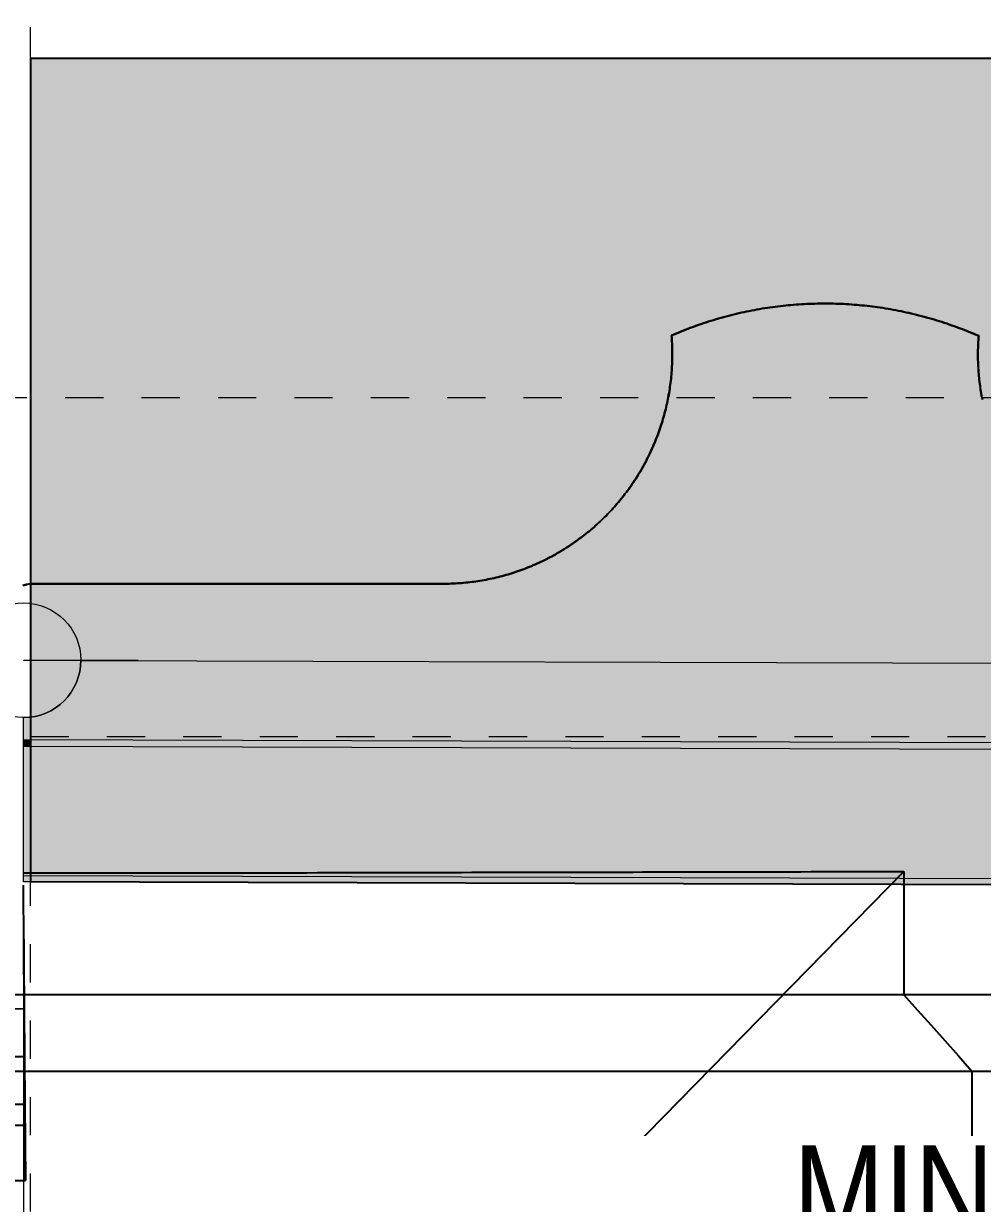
# Model space of a CAD drawing. Header units: metres. Extents: x -1161 to -1080, y 3 to 563.
# Drawn here: x -1145.841 to -1143.331, y 543.032 to 546.12 of the extents above; entities that cross this region are included whole.
import ezdxf

# ---------------------------------------------------------------- set-up
doc = ezdxf.new("R2010")
doc.units = ezdxf.units.M
for name, pattern in [('Dot_Section Line', [0.02, 0, -0.02]), ('JacobsDash', [0.0045, 0.003, -0.0015]), ('JacobsGridLine', [0.0145, 0.01, -0.001, 0.0025, -0.001])]:
    doc.linetypes.add(name, pattern=pattern)
doc.layers.get('Defpoints').update_dxf_attribs({"color": 41})
for name, color, linetype, lineweight in [('A-ANNO-DIMS', 7, 'Continuous', 9), ('A-ANNO-NOTE', 7, 'Continuous', 9), ('A-DETL', 7, 'Continuous', 13), ('A-DETL-GENF', 7, 'Continuous', 9), ('A-FLOR', 7, 'Continuous', 50), ('A-FLOR-HDLN', 7, 'JacobsDash', 18), ('A-GENM', 7, 'Continuous', 35), ('S-BEAM', 7, 'Continuous', 50), ('S-BEAM-HDLN', 7, 'JacobsDash', 18), ('S-GRID', 7, 'Continuous', 9)]:
    doc.layers.add(name, color=color, linetype=linetype, lineweight=lineweight)
doc.layers.add('G-ANNO-SYMB', color=7, linetype='Continuous', lineweight=35, true_color=0x0080ff)
doc.styles.add('Arial Narrow_2', font='ARIALN.TTF', dxfattribs={"height": 0.25})
doc.dimstyles.new('Dimension_Standard_O__mm_', dxfattribs={"dimscale": 0.3048, "dimtxt": 0.255858, "dimasz": 0.82021, "dimexe": 0.787402, "dimexo": 0.492126, "dimgap": 0.492126, "dimtad": 1, "dimdec": 0, "dimlfac": 1000, "dimzin": 0, "dimdsep": 46, "dimtxsty": 'Arial Narrow_2', "dimsah": 1, "dimcen": 0.09, "dimaunit": 1, "dimadec": 4, "dimazin": 0, "dimtfac": 1, "dimtdec": 4, "dimtix": 1, "dimtmove": 0, "dimatfit": 3, "dimfxl": 1, "dimtvp": 1, "dimtfill": 1, "dimtolj": 1, "dimtzin": 0, "dimlwd": 18, "dimlwe": 18, "dimarcsym": 2})

# ---------------------------------------------------------------- blocks, each defined once
blk = doc.blocks.new('Top of Pavement - RL A - Top of Pavement - RL A-68818558-DRG-2873171 - BARRIER LAYOUT')
at = {"layer": 'A-GENM', "color": 9, "lineweight": 25, "true_color": 0xbebebe}
for points, knots in [([(130.4598, 48.4074), (130.4638, 48.3925), (130.5038, 48.2421), (130.5797, 47.9562), (130.6878, 47.5498), (130.7758, 47.2186), (130.8278, 47.0229), (130.8438, 46.9628)], [0.34072218, 0.34072218, 0.34072218, 0.34072218, 0.34104046, 0.34393064, 0.34682081, 0.34971098, 0.35099505, 0.35099505, 0.35099505, 0.35099505]), ([(131.2059, 46.3784), (131.1698, 46.5139), (131.1134, 46.7262), (131.057, 46.9386), (131.0366, 47.0154)], [-0.355491329, -0.355491329, -0.355491329, -0.355491329, -0.352601156, -0.35096194, -0.35096194, -0.35096194, -0.35096194])]:
    blk.add_open_spline(points, degree=3, knots=knots, dxfattribs=at)
for points in [[(131.0366, 47.0154), (131.021, 47.0741), (131.0054, 47.1327), (130.9898, 47.1913)], [(130.8438, 46.9628), (130.8638, 46.8875), (130.8838, 46.8122), (130.9038, 46.7369)], [(130.9038, 46.7369), (130.9398, 46.6014), (130.9758, 46.4659), (131.0118, 46.3304)], [(131.3139, 45.9719), (131.2779, 46.1074), (131.2419, 46.2429), (131.2059, 46.3784)], [(131.0118, 46.3304), (131.0478, 46.1949), (131.0838, 46.0595), (131.1198, 45.924)], [(131.854, 43.9395), (131.818, 44.075), (131.746, 44.346), (131.638, 44.7525), (131.5299, 45.1589), (131.4219, 45.5654), (131.3499, 45.8364), (131.3139, 45.9719)], [(131.1198, 45.924), (131.1558, 45.7885), (131.1918, 45.653), (131.2278, 45.5175)], [(131.2278, 45.5175), (131.2638, 45.382), (131.2999, 45.2465), (131.3359, 45.1111)], [(131.3359, 45.1111), (131.3719, 44.9756), (131.4079, 44.8401), (131.4439, 44.7046)], [(131.4439, 44.7046), (131.4799, 44.5691), (131.5159, 44.4336), (131.5519, 44.2981)]]:
    blk.add_open_spline(points, degree=3, dxfattribs=at)
blk = doc.blocks.new('T2DPAA-T2D-C3S-RS-M3D-100334_rvt-1-DRG-2873171 - BARRIER LAYOUT')
at = {"layer": 'A-GENM', "color": 9, "lineweight": 25, "true_color": 0xbebebe}
for p, q in [((-1145.8431, 544.6492), (-1145.8332, 544.6514)), ((-1145.8332, 544.6514), (-1145.8234, 544.6536)), ((-1145.8405, 543.7075), (-1145.8415, 543.8644)), ((-1145.8394, 543.5505), (-1145.8405, 543.7075)), ((-1145.8383, 543.3935), (-1145.8394, 543.5505)), ((-1145.8373, 543.2366), (-1145.8383, 543.3935))]:
    blk.add_line(p, q, dxfattribs=at)
at = {"layer": 'A-GENM', "color": 253, "lineweight": 25, "true_color": 0xa3a3a3}
for p, q in [((-1145.8332, 544.6514), (-1145.8431, 544.6492)), ((-1145.8234, 544.6536), (-1145.8332, 544.6514)), ((-1145.841, 543.7845), (-1145.8393, 543.5416)), ((-1150.7823, 543.5495), (-1145.8393, 543.5416)), ((-1145.8393, 543.5416), (-1145.8385, 543.4166)), ((-1150.7823, 543.4245), (-1145.8385, 543.4166)), ((-1145.8385, 543.4166), (-1145.8376, 543.2916)), ((-1150.7823, 543.2995), (-1145.8376, 543.2916)), ((-1145.8376, 543.2916), (-1145.8363, 543.0916)), ((-1145.8372, 543.2265), (-1145.8373, 543.2366)), ((-1145.8363, 543.0916), (-1145.8372, 543.2265)), ((-1150.7823, 543.0995), (-1145.8363, 543.0916))]:
    blk.add_line(p, q, dxfattribs=at)
at = {"layer": 'A-GENM', "color": 254, "lineweight": 25, "true_color": 0xd1d1d1}
blk.add_line((-1144.5404, 542.8767), (-1143.5371, 543.9007), dxfattribs=at)
at = {"layer": 'A-GENM', "color": 9, "lineweight": 25, "true_color": 0xbebebe, "flags": 128}
for points in [[(-1143.5371, 543.9007), (-1143.5371, 543.8361), (-1143.5371, 543.7716), (-1143.5371, 543.707), (-1143.5371, 543.6425), (-1143.5371, 543.5779)], [(-1143.5371, 543.5779), (-1143.5014, 543.5379), (-1143.4657, 543.498), (-1143.43, 543.458), (-1143.3943, 543.418), (-1143.3586, 543.378)], [(-1143.3586, 543.378), (-1143.3586, 543.0197), (-1143.3586, 542.6613), (-1143.3585, 542.303), (-1143.3585, 541.9446)]]:
    blk.add_lwpolyline(points, dxfattribs=at)
at = {"layer": 'A-GENM', "color": 9, "lineweight": 25, "true_color": 0xbebebe}
for points, knots in [([(-1143.9887, 545.3568), (-1143.9798, 545.3591), (-1143.9619, 545.3633), (-1143.9439, 545.3671), (-1143.9349, 545.3688)], [-0.8, -0.8, -0.8, -0.8, -0.76666667, -0.73333333, -0.73333333, -0.73333333, -0.73333333]), ([(-1144.6146, 544.6675), (-1144.6076, 544.6691), (-1144.5936, 544.6724), (-1144.5797, 544.6762), (-1144.5728, 544.6783)], [-0.86956522, -0.86956522, -0.86956522, -0.86956522, -0.84782609, -0.82608696, -0.82608696, -0.82608696, -0.82608696]), ([(-1145.8418, 543.8969), (-1145.7917, 543.8969), (-1145.6697, 543.8968), (-1145.476, 543.897), (-1145.1887, 543.8973), (-1144.8297, 543.8981), (-1144.407, 543.899), (-1144.1279, 543.8995), (-1143.9924, 543.8998)], [0.4056712, 0.4056712, 0.4056712, 0.4056712, 0.4444444, 0.5, 0.5555556, 0.6666667, 0.7777778, 0.8825754, 0.8825754, 0.8825754, 0.8825754]), ([(-1143.992, 543.8998), (-1143.984, 543.8998), (-1143.8324, 543.9001), (-1143.6807, 543.9004), (-1143.5371, 543.9007)], [0.8826865, 0.8826865, 0.8826865, 0.8826865, 0.8888889, 1, 1, 1, 1])]:
    blk.add_open_spline(points, degree=3, knots=knots, dxfattribs=at)
at = {"layer": 'A-GENM', "color": 253, "lineweight": 25, "true_color": 0xa3a3a3}
for points in [[(-1143.9349, 545.3688), (-1143.953, 545.3653), (-1143.9709, 545.3613), (-1143.9887, 545.3568)], [(-1143.8805, 545.3778), (-1143.8987, 545.3753), (-1143.9169, 545.3723), (-1143.9349, 545.3688)], [(-1143.8257, 545.3838), (-1143.844, 545.3823), (-1143.8623, 545.3803), (-1143.8805, 545.3778)], [(-1143.7706, 545.3867), (-1143.789, 545.3863), (-1143.8073, 545.3853), (-1143.8257, 545.3838)], [(-1143.7154, 545.3867), (-1143.7338, 545.3872), (-1143.7522, 545.3872), (-1143.7706, 545.3867)], [(-1143.6604, 545.3835), (-1143.6787, 545.3851), (-1143.6971, 545.3861), (-1143.7154, 545.3867)], [(-1143.6056, 545.3774), (-1143.6238, 545.3799), (-1143.642, 545.382), (-1143.6604, 545.3835)], [(-1143.5512, 545.3682), (-1143.5692, 545.3718), (-1143.5873, 545.3748), (-1143.6056, 545.3774)], [(-1143.4974, 545.3561), (-1143.5063, 545.3583), (-1143.5242, 545.3626), (-1143.5421, 545.3664), (-1143.5512, 545.3682)], [(-1144.0418, 545.3419), (-1144.0594, 545.3364), (-1144.0768, 545.3305), (-1144.094, 545.324)], [(-1143.9887, 545.3568), (-1144.0066, 545.3523), (-1144.0243, 545.3473), (-1144.0418, 545.3419)], [(-1143.4443, 545.3409), (-1143.4619, 545.3465), (-1143.4795, 545.3515), (-1143.4974, 545.3561)], [(-1143.3922, 545.3229), (-1143.4094, 545.3294), (-1143.4268, 545.3354), (-1143.4443, 545.3409)], [(-1144.094, 545.324), (-1144.1112, 545.3176), (-1144.1283, 545.3107), (-1144.1451, 545.3033)], [(-1144.1451, 545.3033), (-1144.1439, 545.289), (-1144.1433, 545.2746), (-1144.1431, 545.2603)], [(-1143.3411, 545.3021), (-1143.3579, 545.3095), (-1143.375, 545.3165), (-1143.3922, 545.3229)], [(-1143.343, 545.2604), (-1143.3429, 545.2743), (-1143.3422, 545.2882), (-1143.3411, 545.3021)], [(-1144.1431, 545.2603), (-1144.143, 545.2459), (-1144.1433, 545.2315), (-1144.1442, 545.2172)], [(-1143.342, 545.2187), (-1143.3429, 545.2326), (-1143.3432, 545.2465), (-1143.343, 545.2604)], [(-1144.1442, 545.2172), (-1144.1451, 545.2028), (-1144.1464, 545.1885), (-1144.1483, 545.1742)], [(-1143.3382, 545.1771), (-1143.3399, 545.1909), (-1143.3412, 545.2048), (-1143.342, 545.2187)], [(-1144.1483, 545.1742), (-1144.1493, 545.1671), (-1144.1515, 545.1529), (-1144.1541, 545.1388), (-1144.1556, 545.1317)], [(-1143.3314, 545.1359), (-1143.3341, 545.1496), (-1143.3364, 545.1633), (-1143.3382, 545.1771)], [(-1144.1556, 545.1317), (-1144.1585, 545.1176), (-1144.1619, 545.1037), (-1144.1659, 545.0898)], [(-1144.1659, 545.0898), (-1144.1698, 545.076), (-1144.1742, 545.0623), (-1144.1791, 545.0488)], [(-1144.1791, 545.0488), (-1144.184, 545.0353), (-1144.1894, 545.0219), (-1144.1953, 545.0088)], [(-1144.1953, 545.0088), (-1144.2011, 544.9957), (-1144.2075, 544.9828), (-1144.2143, 544.9701)], [(-1144.2143, 544.9701), (-1144.2211, 544.9574), (-1144.2283, 544.945), (-1144.236, 544.9328)], [(-1144.236, 544.9328), (-1144.2437, 544.9207), (-1144.2518, 544.9088), (-1144.2604, 544.8972)], [(-1144.2604, 544.8972), (-1144.2689, 544.8857), (-1144.2779, 544.8744), (-1144.2872, 544.8635)], [(-1144.2872, 544.8635), (-1144.2966, 544.8526), (-1144.3063, 544.842), (-1144.3164, 544.8317)], [(-1144.3164, 544.8317), (-1144.3265, 544.8215), (-1144.337, 544.8117), (-1144.3478, 544.8022)], [(-1144.3813, 544.775), (-1144.3928, 544.7663), (-1144.4045, 544.758), (-1144.4166, 544.7502)], [(-1144.3478, 544.8022), (-1144.3586, 544.7927), (-1144.3698, 544.7836), (-1144.3813, 544.775)], [(-1144.4166, 544.7502), (-1144.4287, 544.7424), (-1144.441, 544.735), (-1144.4536, 544.728)], [(-1144.4536, 544.728), (-1144.4662, 544.7211), (-1144.4791, 544.7146), (-1144.4921, 544.7086)], [(-1144.5319, 544.692), (-1144.5454, 544.6869), (-1144.559, 544.6823), (-1144.5728, 544.6783)], [(-1144.4921, 544.7086), (-1144.5052, 544.7026), (-1144.5185, 544.697), (-1144.5319, 544.692)], [(-1145.7034, 544.6536), (-1145.7434, 544.6536), (-1145.7834, 544.6536), (-1145.8234, 544.6536)], [(-1145.5833, 544.6536), (-1145.6234, 544.6536), (-1145.6634, 544.6536), (-1145.7034, 544.6536)], [(-1145.4633, 544.6536), (-1145.5033, 544.6536), (-1145.5433, 544.6536), (-1145.5833, 544.6536)], [(-1145.3433, 544.6536), (-1145.3833, 544.6536), (-1145.4233, 544.6536), (-1145.4633, 544.6536)], [(-1145.2232, 544.6536), (-1145.2632, 544.6536), (-1145.3033, 544.6536), (-1145.3433, 544.6536)], [(-1145.1032, 544.6536), (-1145.1432, 544.6536), (-1145.1832, 544.6536), (-1145.2232, 544.6536)], [(-1144.9832, 544.6536), (-1145.0232, 544.6536), (-1145.0632, 544.6536), (-1145.1032, 544.6536)], [(-1144.8631, 544.6536), (-1144.9031, 544.6536), (-1144.9431, 544.6536), (-1144.9832, 544.6536)], [(-1144.7431, 544.6536), (-1144.7831, 544.6536), (-1144.8231, 544.6536), (-1144.8631, 544.6536)], [(-1144.7, 544.6552), (-1144.7143, 544.6541), (-1144.7287, 544.6536), (-1144.7431, 544.6536)], [(-1144.6571, 544.6598), (-1144.6713, 544.6577), (-1144.6856, 544.6562), (-1144.7, 544.6552)], [(-1144.6146, 544.6675), (-1144.6287, 544.6644), (-1144.6428, 544.6619), (-1144.6571, 544.6598)], [(-1144.5728, 544.6783), (-1144.5866, 544.6742), (-1144.6006, 544.6706), (-1144.6146, 544.6675)]]:
    blk.add_open_spline(points, degree=3, dxfattribs=at)
at = {"layer": 'A-GENM', "color": 9, "lineweight": 25, "true_color": 0xbebebe}
for points in [[(-1143.9349, 545.3688), (-1143.9169, 545.3723), (-1143.8987, 545.3753), (-1143.8805, 545.3778)], [(-1143.8805, 545.3778), (-1143.8623, 545.3803), (-1143.844, 545.3823), (-1143.8257, 545.3838)], [(-1143.8257, 545.3838), (-1143.8073, 545.3853), (-1143.789, 545.3863), (-1143.7706, 545.3867)], [(-1143.7706, 545.3867), (-1143.7522, 545.3872), (-1143.7338, 545.3872), (-1143.7154, 545.3867)], [(-1143.7154, 545.3867), (-1143.6971, 545.3861), (-1143.6787, 545.3851), (-1143.6604, 545.3835)], [(-1143.6604, 545.3835), (-1143.642, 545.382), (-1143.6238, 545.3799), (-1143.6056, 545.3774)], [(-1143.6056, 545.3774), (-1143.5873, 545.3748), (-1143.5692, 545.3718), (-1143.5512, 545.3682)], [(-1143.5512, 545.3682), (-1143.5331, 545.3647), (-1143.5152, 545.3606), (-1143.4974, 545.356)], [(-1144.094, 545.324), (-1144.0768, 545.3305), (-1144.0594, 545.3364), (-1144.0418, 545.3419)], [(-1144.0418, 545.3419), (-1144.0243, 545.3473), (-1144.0066, 545.3523), (-1143.9887, 545.3568)], [(-1143.4974, 545.356), (-1143.4795, 545.3515), (-1143.4619, 545.3465), (-1143.4443, 545.3409)], [(-1143.4443, 545.3409), (-1143.4268, 545.3354), (-1143.4094, 545.3294), (-1143.3922, 545.3229)], [(-1144.1451, 545.3033), (-1144.1283, 545.3107), (-1144.1112, 545.3176), (-1144.094, 545.324)], [(-1144.1431, 545.2603), (-1144.1433, 545.2746), (-1144.1439, 545.289), (-1144.1451, 545.3033)], [(-1143.3922, 545.3229), (-1143.375, 545.3165), (-1143.3579, 545.3095), (-1143.3411, 545.3021)], [(-1143.3411, 545.3021), (-1143.3422, 545.2882), (-1143.3429, 545.2743), (-1143.343, 545.2604)], [(-1144.1442, 545.2172), (-1144.1433, 545.2315), (-1144.143, 545.2459), (-1144.1431, 545.2603)], [(-1143.343, 545.2604), (-1143.3432, 545.2465), (-1143.3429, 545.2326), (-1143.3421, 545.2187)], [(-1144.1483, 545.1742), (-1144.1464, 545.1885), (-1144.1451, 545.2028), (-1144.1442, 545.2172)], [(-1143.3421, 545.2187), (-1143.3412, 545.2048), (-1143.34, 545.1909), (-1143.3382, 545.1771)], [(-1144.1556, 545.1317), (-1144.1527, 545.1458), (-1144.1503, 545.16), (-1144.1483, 545.1742)], [(-1143.3382, 545.1771), (-1143.3364, 545.1633), (-1143.3342, 545.1496), (-1143.3314, 545.1359)], [(-1144.1659, 545.0898), (-1144.1619, 545.1037), (-1144.1585, 545.1176), (-1144.1556, 545.1317)], [(-1144.1791, 545.0488), (-1144.1742, 545.0623), (-1144.1698, 545.076), (-1144.1659, 545.0898)], [(-1144.1953, 545.0088), (-1144.1894, 545.0219), (-1144.184, 545.0353), (-1144.1791, 545.0488)], [(-1144.2143, 544.9701), (-1144.2075, 544.9828), (-1144.2011, 544.9957), (-1144.1953, 545.0088)], [(-1144.236, 544.9328), (-1144.2283, 544.945), (-1144.2211, 544.9574), (-1144.2143, 544.9701)], [(-1144.2604, 544.8972), (-1144.2518, 544.9088), (-1144.2437, 544.9207), (-1144.236, 544.9328)], [(-1144.2872, 544.8635), (-1144.2779, 544.8744), (-1144.2689, 544.8857), (-1144.2604, 544.8972)], [(-1144.3164, 544.8317), (-1144.3063, 544.842), (-1144.2966, 544.8526), (-1144.2872, 544.8635)], [(-1144.3478, 544.8022), (-1144.337, 544.8117), (-1144.3265, 544.8215), (-1144.3164, 544.8317)], [(-1144.4166, 544.7502), (-1144.4045, 544.758), (-1144.3928, 544.7663), (-1144.3813, 544.775)], [(-1144.3813, 544.775), (-1144.3698, 544.7836), (-1144.3587, 544.7927), (-1144.3478, 544.8022)], [(-1144.4536, 544.728), (-1144.441, 544.735), (-1144.4287, 544.7424), (-1144.4166, 544.7502)], [(-1144.4921, 544.7086), (-1144.4791, 544.7146), (-1144.4662, 544.7211), (-1144.4536, 544.728)], [(-1144.5728, 544.6783), (-1144.559, 544.6823), (-1144.5454, 544.6869), (-1144.5319, 544.692)], [(-1144.5319, 544.692), (-1144.5185, 544.697), (-1144.5052, 544.7026), (-1144.4921, 544.7086)], [(-1145.8234, 544.6536), (-1145.7834, 544.6536), (-1145.7434, 544.6536), (-1145.7034, 544.6536)], [(-1145.7034, 544.6536), (-1145.6634, 544.6536), (-1145.6234, 544.6536), (-1145.5833, 544.6536)], [(-1145.5833, 544.6536), (-1145.5433, 544.6536), (-1145.5033, 544.6536), (-1145.4633, 544.6536)], [(-1145.4633, 544.6536), (-1145.4233, 544.6536), (-1145.3833, 544.6536), (-1145.3433, 544.6536)], [(-1145.3433, 544.6536), (-1145.3033, 544.6536), (-1145.2632, 544.6536), (-1145.2232, 544.6536)], [(-1145.2232, 544.6536), (-1145.1832, 544.6536), (-1145.1432, 544.6536), (-1145.1032, 544.6536)], [(-1145.1032, 544.6536), (-1145.0632, 544.6536), (-1145.0232, 544.6536), (-1144.9832, 544.6536)], [(-1144.9832, 544.6536), (-1144.9431, 544.6536), (-1144.9031, 544.6536), (-1144.8631, 544.6536)], [(-1144.8631, 544.6536), (-1144.8231, 544.6536), (-1144.7831, 544.6536), (-1144.7431, 544.6536)], [(-1144.7431, 544.6536), (-1144.7287, 544.6536), (-1144.7143, 544.6541), (-1144.7, 544.6552)], [(-1144.7, 544.6552), (-1144.6856, 544.6562), (-1144.6713, 544.6577), (-1144.6571, 544.6598)], [(-1144.6571, 544.6598), (-1144.6428, 544.6619), (-1144.6287, 544.6644), (-1144.6146, 544.6675)], [(-1143.1399, 543.5779), (-1143.2723, 543.5779), (-1143.4047, 543.5779), (-1143.5371, 543.5779)], [(-1143.3586, 543.378), (-1143.225, 543.378), (-1142.9576, 543.378), (-1142.5566, 543.378), (-1142.1556, 543.378), (-1141.8883, 543.378), (-1141.7546, 543.378)], [(-1146.3869, 543.2369), (-1146.2037, 543.2368), (-1146.0205, 543.2367), (-1145.8373, 543.2366)]]:
    blk.add_open_spline(points, degree=3, dxfattribs=at)
at = {"layer": 'A-GENM', "color": 253, "lineweight": 25, "true_color": 0xa3a3a3, "rotation": 75.11694444444437}
blk.add_blockref('Top of Pavement - RL A - Top of Pavement - RL A-68818558-DRG-2873171 - BARRIER LAYOUT', (-1134.0578, 404.8616), dxfattribs=at)
blk = doc.blocks.new('03_SFR_ACS_Abutment_BR08_Retaining wall CS - ABUTMENT EAST_BR8_1-7988247-DRG-2873171 - BARRIER LAYOUT')
at = {"layer": 'S-BEAM', "linetype": 'JacobsDash', "lineweight": 18}
for p, q in [((-1135.8415, 546.0286), (-1145.8229, 546.0286)), ((-1145.8229, 546.0286), (-1145.8229, 544.4535))]:
    blk.add_line(p, q, dxfattribs=at)
at = {"layer": 'S-BEAM-HDLN'}
for p, q in [((-1145.8229, 544.4535), (-1145.8229, 544.4534)), ((-1145.8229, 544.3045), (-1145.8229, 544.2536)), ((-1145.8229, 544.2536), (-1136.0517, 544.2536))]:
    blk.add_line(p, q, dxfattribs=at)
blk = doc.blocks.new('DIMBLOCK3-DRG-2873171 - BARRIER LAYOUT')
at = {"layer": 'A-ANNO-DIMS', "color": 0, "lineweight": 18, "transparency": 16777216}
for p, q in [((-1145.8409, 543.7234), (-1145.8409, 542.4934)), ((-1136.0532, 543.6937), (-1136.0531, 542.4938)), ((-1136.3031, 542.7338), (-1145.5909, 542.7334))]:
    blk.add_line(p, q, dxfattribs=at)
at = {"layer": 'A-ANNO-DIMS', "color": 0, "transparency": 16777216}
for points in [[(-1145.5909, 542.7751), (-1145.5909, 542.6918), (-1145.8409, 542.7334)], [(-1136.3031, 542.7755), (-1136.3031, 542.6922), (-1136.0531, 542.7338)]]:
    blk.add_solid(points, dxfattribs=at)
at = {"layer": 'Defpoints', "color": 0, "transparency": 16777216}
for p in [(-1145.8409, 543.8734), (-1136.0532, 543.8437), (-1145.8409, 542.7334)]:
    blk.add_point(p, dxfattribs=at)
at = {"layer": 'A-ANNO-DIMS', "color": 0, "lineweight": 18, "transparency": 16777216, "char_height": 0.25, "width": 6.93009, "attachment_point": 5, "rotation": 0.0025, "style": 'Arial Narrow_2', "bg_fill": 3, "box_fill_scale": 1.1, "bg_fill_color": 256, "bg_fill_true_color": 13158600, "bg_fill_transparency": 0}
for s, insert in [('\\A1;MIN 1200 HIGH, CAST IN-SITU CONCRETE', (-1140.947, 543.0356)), ('\\A1;MPL TRAFFIC BARRIER - TYPE 03', (-1140.947, 542.4543))]:
    blk.add_mtext(s, dxfattribs=dict(at, insert=insert))

msp = doc.modelspace()

# ---------------------------------------------------------------- hatches: boundary and pattern name
at = {"layer": 'A-DETL-GENF', "true_color": 0xc0c0c0, "transparency": 33554608}
h = msp.add_hatch(color=9, dxfattribs=at)
h.paths.add_polyline_path([(-1135.8759, 543.8729), (-1135.8756, 543.8744), (-1136.0331, 543.875), (-1136.031, 544.2739), (-1136.0114, 544.2751), (-1135.9922, 544.279), (-1135.9736, 544.2853), (-1135.956, 544.294), (-1135.9397, 544.3049), (-1135.9245, 544.3182), (-1135.912, 544.3325), (-1135.9011, 544.3489), (-1135.8924, 544.3665), (-1135.8861, 544.385), (-1135.8823, 544.4043), (-1135.881, 544.4234), (-1135.848, 544.4239), (-1135.848, 546.0286), (-1145.8231, 546.0286), (-1145.8231, 544.4535), (-1145.8231, 544.4525), (-1145.8231, 544.3045), (-1145.8059, 544.3076), (-1145.7872, 544.3134), (-1145.7694, 544.3216), (-1145.7528, 544.3321), (-1145.7377, 544.3446), (-1145.7244, 544.359), (-1145.7131, 544.3751), (-1145.7039, 544.3924), (-1145.6971, 544.4108), (-1145.6927, 544.431), (-1145.691, 544.4495), (-1145.691, 544.4531), (-1136.051, 544.4237), (-1136.0522, 543.8734), (-1135.8961, 543.873)])
h.paths.add_polyline_path([(-1136.031, 544.4239), (-1136.031, 544.4239), (-1136.0271, 544.4239)])
h = msp.add_hatch(color=9, dxfattribs=at)
h.paths.add_polyline_path([(-1136.0532, 543.8437), (-1136.0521, 544.1448), (-1136.0511, 544.4237), (-1136.2652, 544.4244), (-1145.691, 544.4531), (-1145.6922, 544.4339), (-1145.6961, 544.4146), (-1145.7024, 544.396), (-1145.7111, 544.3784), (-1145.722, 544.3621), (-1145.7349, 544.3474), (-1145.7497, 544.3344), (-1145.766, 544.3235), (-1145.7842, 544.3146), (-1145.8021, 544.3085), (-1145.8214, 544.3047), (-1145.8231, 544.3043), (-1145.8231, 543.8742), (-1136.0549, 543.8437)])
h.paths.add_polyline_path([(-1135.8756, 543.8744), (-1135.8232, 544.1797), (-1135.8232, 544.4229), (-1135.881, 544.4234), (-1135.8823, 544.4043), (-1135.8861, 544.385), (-1135.8924, 544.3665), (-1135.9011, 544.3489), (-1135.912, 544.3325), (-1135.925, 544.3178), (-1135.9397, 544.3049), (-1135.956, 544.294), (-1135.9736, 544.2853), (-1135.9922, 544.279), (-1136.0114, 544.2751), (-1136.031, 544.2739), (-1136.0321, 544.1448), (-1136.033, 543.8749), (-1135.8839, 543.8744)])
at = {"layer": 'A-FLOR', "lineweight": 5, "true_color": 0x808080}
for points in [[(-1145.8231, 544.2455), (-1145.8231, 544.3045), (-1145.841, 544.3034), (-1145.841, 544.2455)], [(-1145.8231, 544.2275), (-1145.8231, 544.2455), (-1145.841, 544.2455), (-1145.841, 544.2275)], [(-1145.8231, 543.8892), (-1145.8231, 544.2275), (-1145.841, 544.2275), (-1145.8409, 543.8892)]]:
    msp.add_hatch(color=8, dxfattribs=at).paths.add_polyline_path(points)
h = msp.add_hatch(color=8, dxfattribs=at)
h.paths.add_polyline_path([(-1136.7119, 543.8457), (-1136.7119, 543.8457), (-1136.731, 543.8458)])
h.paths.add_polyline_path([(-1136.8582, 543.8462), (-1136.8582, 543.8462), (-1136.8583, 543.8462)])
h.paths.add_polyline_path([(-1136.9314, 543.8464), (-1136.9314, 543.8464), (-1136.9676, 543.8465)])
h.paths.add_polyline_path([(-1137.0046, 543.8467), (-1137.0046, 543.8467), (-1137.0195, 543.8467)])
h.paths.add_polyline_path([(-1137.0778, 543.8469), (-1137.0778, 543.8469), (-1137.1017, 543.847)])
h.paths.add_polyline_path([(-1137.2242, 543.8473), (-1137.2242, 543.8473), (-1137.2657, 543.8475)])
h.paths.add_polyline_path([(-1137.3706, 543.8478), (-1137.3706, 543.8478), (-1137.3774, 543.8478)])
h.paths.add_polyline_path([(-1137.2974, 543.8476), (-1137.2974, 543.8476), (-1137.3649, 543.8478)])
h.paths.add_polyline_path([(-1137.4437, 543.848), (-1137.4437, 543.848), (-1137.4804, 543.8481)])
h.paths.add_polyline_path([(-1137.5169, 543.8483), (-1137.5169, 543.8483), (-1137.5901, 543.8485)])
h.paths.add_polyline_path([(-1137.5901, 543.8485), (-1137.5901, 543.8485), (-1137.6633, 543.8487)])
h.paths.add_polyline_path([(-1137.7365, 543.8489), (-1137.7365, 543.8489), (-1137.7549, 543.849)])
h.paths.add_polyline_path([(-1137.8097, 543.8492), (-1137.8097, 543.8492), (-1137.8829, 543.8494)])
h.paths.add_polyline_path([(-1137.8829, 543.8494), (-1137.8829, 543.8494), (-1137.9042, 543.8495)])
h.paths.add_polyline_path([(-1138.322, 543.8508), (-1138.322, 543.8508), (-1138.341, 543.8508)])
h.paths.add_polyline_path([(-1138.5415, 543.8515), (-1138.5416, 543.8515), (-1138.5515, 543.8515)])
h.paths.add_polyline_path([(-1138.6879, 543.8519), (-1138.6879, 543.8519), (-1138.7034, 543.852)])
h.paths.add_polyline_path([(-1138.7611, 543.8521), (-1138.7611, 543.8521), (-1138.7954, 543.8522)])
h.paths.add_polyline_path([(-1138.7611, 543.8521), (-1138.7611, 543.8521), (-1138.7954, 543.8522)])
h.paths.add_polyline_path([(-1139.0678, 543.8531), (-1141.9745, 543.8622), (-1139.0735, 543.8531)])
h.paths.add_polyline_path([(-1145.8231, 543.8742), (-1145.8231, 543.8892), (-1145.8409, 543.8891), (-1145.8409, 543.8742), (-1145.827, 543.8742)])

# ---------------------------------------------------------------- linework, layer by layer
at = {"layer": 'A-ANNO-NOTE', "lineweight": 18}
msp.add_line((-1145.841, 544.4534), (-1145.541, 544.4534), dxfattribs=at)
msp.add_circle((-1145.841, 544.4534), 0.15, dxfattribs=at)
msp.add_arc((-1145.841, 544.4534), 0.15, 270, 0, dxfattribs=at)
at = {"layer": 'A-DETL', "lineweight": 25}
for p, q in [((-1135.848, 546.0286), (-1145.8231, 546.0286)), ((-1145.8231, 546.0286), (-1145.8231, 543.8742)), ((-1145.8231, 543.8742), (-1136.0532, 543.8437))]:
    msp.add_line(p, q, dxfattribs=at)
at = {"layer": 'A-FLOR', "lineweight": 18}
for p, q in [((-1145.841, 544.4536), (-1145.7887, 544.4534)), ((-1145.691, 544.4531), (-1136.8357, 544.4261)), ((-1136.0518, 544.2149), (-1145.841, 544.2455)), ((-1145.841, 544.2275), (-1145.841, 544.2455)), ((-1136.0519, 544.197), (-1145.841, 544.2275)), ((-1136.0531, 543.8587), (-1145.8409, 543.8892)), ((-1145.8409, 543.8742), (-1145.8409, 543.8892)), ((-1136.0532, 543.8437), (-1145.8409, 543.8742)), ((-1140.0478, 543.8559), (-1145.8409, 543.8734))]:
    msp.add_line(p, q, dxfattribs=at)
at = {"layer": 'A-FLOR', "lineweight": 18, "flags": 128}
for points in [[(-1145.841, 544.2455), (-1145.841, 544.2686), (-1145.841, 544.2917), (-1145.841, 544.3034)], [(-1145.8409, 543.8892), (-1145.8409, 543.9569), (-1145.8409, 544.0246), (-1145.841, 544.0922), (-1145.841, 544.1599), (-1145.841, 544.2275)], [(-1145.8409, 543.8734), (-1145.8409, 543.8735), (-1145.8409, 543.8736), (-1145.8409, 543.8737), (-1145.8409, 543.8738), (-1145.8409, 543.8739), (-1145.8409, 543.874), (-1145.8409, 543.874), (-1145.8409, 543.8741), (-1145.8409, 543.8742)]]:
    msp.add_lwpolyline(points, dxfattribs=at)
at = {"layer": 'A-FLOR-HDLN'}
msp.add_line((-1145.8409, 543.8742), (-1145.8409, 543.8734), dxfattribs=at)
at = {"layer": 'A-FLOR-HDLN', "flags": 128}
msp.add_lwpolyline([(-1145.8409, 543.8734), (-1145.8409, 543.8735), (-1145.8409, 543.8736), (-1145.8409, 543.8737), (-1145.8409, 543.8738), (-1145.8409, 543.8739), (-1145.8409, 543.874), (-1145.8409, 543.874), (-1145.8409, 543.8741), (-1145.8409, 543.8742)], dxfattribs=at)
at = {"layer": 'G-ANNO-SYMB', "color": 7, "linetype": 'Dot_Section Line', "lineweight": 9, "true_color": 0xffffff}
msp.add_line((-1145.8236, 547.5104), (-1145.8236, 541.9043), dxfattribs=at)
at = {"layer": 'S-GRID', "linetype": 'JacobsGridLine', "lineweight": 18}
msp.add_line((-1152.7321, 545.1411), (-1135.8415, 545.1411), dxfattribs=at)

# ---------------------------------------------------------------- block references
at = {"lineweight": 5}
msp.add_blockref('T2DPAA-T2D-C3S-RS-M3D-100334_rvt-1-DRG-2873171 - BARRIER LAYOUT', (0, 0), dxfattribs=at)
at = {"layer": 'S-BEAM-HDLN'}
msp.add_blockref('03_SFR_ACS_Abutment_BR08_Retaining wall CS - ABUTMENT EAST_BR8_1-7988247-DRG-2873171 - BARRIER LAYOUT', (0, 0), dxfattribs=at)

# ---------------------------------------------------------------- next in the draw order: dimensions: what is measured, and where the dimension line sits
at = {"layer": 'A-ANNO-DIMS', "lineweight": 18}
dim = msp.add_linear_dim(base=(-1145.8409, 542.7334), p1=(-1136.0532, 543.8437), p2=(-1145.8409, 543.8734), angle=0.0025, text='MIN 1200 HIGH, CAST IN-SITU CONCRETE\\XMPL TRAFFIC BARRIER - TYPE 03', dimstyle='Dimension_Standard_O__mm_', override={"dimpost": '<>', "dimfxl": 9.787808}, dxfattribs=at)
dim.commit()
dim.dimension.update_dxf_attribs({"geometry": 'DIMBLOCK3-DRG-2873171 - BARRIER LAYOUT', "text_midpoint": (-1140.947, 542.7336)})

doc.saveas('drawing.dxf')
